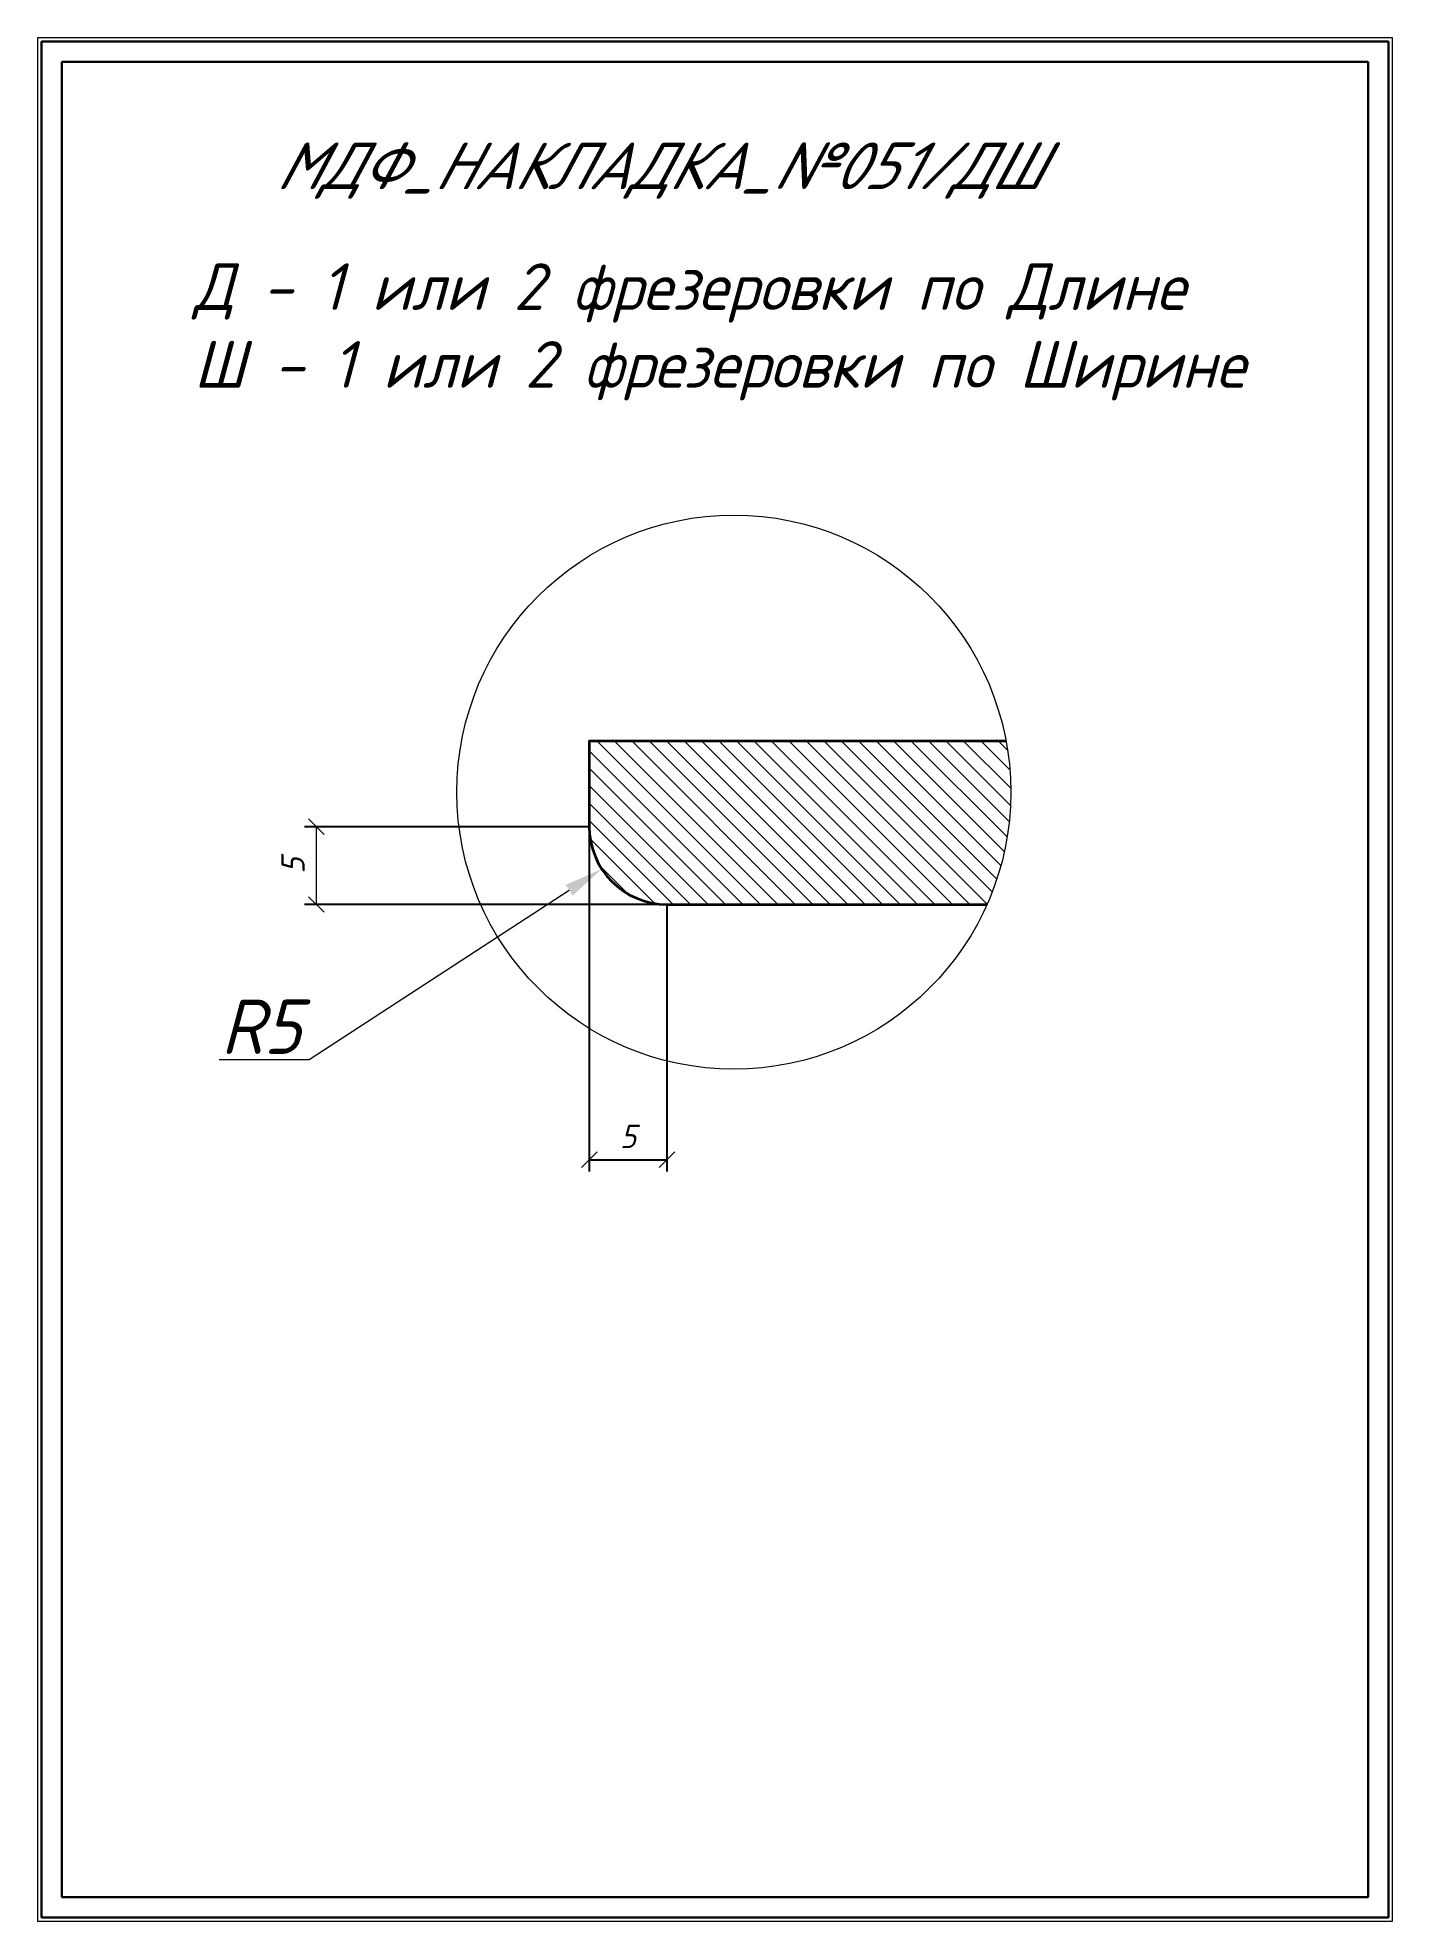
# Model space of a CAD drawing. Header units: millimetres. Extents: x 0 to 87, y 0 to 121.
import ezdxf

# ---------------------------------------------------------------- set-up
doc = ezdxf.new("R2010")
doc.units = ezdxf.units.MM
for name, color, linetype, lineweight in [('МДФ_НАКЛАДКА_№050', 5, 'Continuous', 35), ('служебный слой НАДПИСИ', 7, 'Continuous', 13), ('служебный слой ПОЗИЦИИ', 7, 'Continuous', 13), ('служебный слой РАЗМЕРЫ', 7, 'Continuous', 9), ('служебный слой ШТАМП', 7, 'Continuous', 30), ('служебный слой ШТРИХОВКА', 7, 'Continuous', 5)]:
    doc.layers.add(name, color=color, linetype=linetype, lineweight=lineweight)
doc.styles.add('ЕСКД', font='GOST Common Italic.ttf')
doc.dimstyles.new('ЕСКД', dxfattribs={"dimtxt": 3.5, "dimasz": 2.5, "dimexe": 0.75, "dimexo": 0, "dimgap": 0.75, "dimtad": 1, "dimtxsty": 'ЕСКД', "dimblk": 'OBLIQUE', "dimcen": 2.5, "dimclrd": 256, "dimclre": 256, "dimclrt": 256, "dimadec": 0, "dimazin": 0, "dimtfac": 1, "dimtmove": 0, "dimatfit": 3, "dimfxl": 1, "dimlwd": -1, "dimarcsym": 0})
doc.dimstyles.new('ЕСКД$4', dxfattribs={"dimtxt": 3.5, "dimasz": 2.5, "dimexe": 0.25, "dimexo": 0, "dimgap": 0.35, "dimtad": 1, "dimtoh": 1, "dimdec": 1, "dimzin": 9, "dimtxsty": 'ЕСКД', "dimblk1": 'OBLIQUE', "dimsah": 1, "dimcen": 0, "dimse1": 1, "dimclrd": 256, "dimclre": 256, "dimclrt": 256, "dimadec": 1, "dimazin": 0, "dimtfac": 1, "dimtdec": 1, "dimtofl": 0, "dimtmove": 0, "dimatfit": 3, "dimldrblk": 'DOTSMALL', "dimfxl": 1, "dimlwd": -1, "dimlwe": -1, "dimarcsym": 2})

# ---------------------------------------------------------------- blocks, each defined once
blk = doc.blocks.new('_OBLIQUE')
at = {"color": 0, "linetype": 'ByBlock'}
blk.add_line((-0.5, -0.5), (0.5, 0.5), dxfattribs=at)
blk = doc.blocks.new('*D848')
at = {"layer": 'Defpoints', "color": 0, "transparency": 16777216}
for p in [(35.47, 70.39), (17.92, 65.39), (40.4, 65.39)]:
    blk.add_point(p, dxfattribs=at)
at = {"layer": 'служебный слой РАЗМЕРЫ', "lineweight": -2, "transparency": 16777216}
for p, q in [((35.47, 70.39), (17.17, 70.39)), ((40.4, 65.39), (17.17, 65.39))]:
    blk.add_line(p, q, dxfattribs=at)
at = {"layer": 'служебный слой РАЗМЕРЫ', "transparency": 16777216}
blk.add_line((17.92, 70.39), (17.92, 65.39), dxfattribs=at)
for p, rotation in [((17.92, 70.39), 90), ((17.92, 65.39), 270)]:
    blk.add_blockref('_OBLIQUE', p, dxfattribs=dict(at, rotation=rotation))
at = {"layer": 'служебный слой РАЗМЕРЫ', "transparency": 16777216, "insert": (16.42, 67.89), "char_height": 1.5, "attachment_point": 5, "rotation": 90, "style": 'ЕСКД'}
blk.add_mtext('5', dxfattribs=at)
blk = doc.blocks.new('*D850')
at = {"layer": 'Defpoints', "color": 0, "transparency": 16777216}
for p in [(40.47, 70.39), (36.28, 67.67)]:
    blk.add_point(p, dxfattribs=at)
at = {"layer": 'служебный слой РАЗМЕРЫ', "transparency": 16777216}
for p, q in [((17.46, 55.43), (34.19, 66.3)), ((11.68, 55.43), (17.46, 55.43))]:
    blk.add_line(p, q, dxfattribs=at)
blk.add_solid([(33.96, 66.65), (34.41, 65.96), (36.28, 67.67)], dxfattribs=at)
at = {"layer": 'служебный слой РАЗМЕРЫ', "transparency": 16777216, "insert": (14.36, 57.53), "char_height": 3.5, "attachment_point": 5, "style": 'ЕСКД'}
blk.add_mtext('R5', dxfattribs=at)
blk = doc.blocks.new('_DotSmall')
at = {"color": 0, "linetype": 'ByBlock', "lineweight": -3, "const_width": 0.5}
blk.add_lwpolyline([(-0.0625, 0, 1), (0.0625, 0, 1)], format="xyb", close=True, dxfattribs=at)

msp = doc.modelspace()

# ---------------------------------------------------------------- hatches: boundary and pattern name
at = {"layer": 'служебный слой ШТРИХОВКА'}
h = msp.add_hatch(dxfattribs=at)
h.set_pattern_fill('ANSI31', color=256, scale=0.25, angle=90)
h.set_pattern_definition([(135, (513.8006, 255.87815), (-0.561266, -0.561266), [])])
h.paths.add_polyline_path([(62.589, 72.613, 0.0463351), (62.284, 75.893), (35.475, 75.893), (35.475, 70.393, 0.414182), (40.474, 65.393), (61.059, 65.39, 0.1047552)])

# ---------------------------------------------------------------- linework, layer by layer
at = {"layer": 'МДФ_НАКЛАДКА_№050'}
msp.add_lwpolyline([(62.284, 75.893), (35.475, 75.893), (35.475, 70.393, 0.414182), (40.474, 65.393), (61.059, 65.39)], format="xyb", dxfattribs=at)
at = {"layer": 'служебный слой ПОЗИЦИИ'}
msp.add_circle((44.776, 72.613), 17.812, dxfattribs=at)
at = {"layer": 'служебный слой ШТАМП', "lineweight": 5, "ltscale": 100}
msp.add_lwpolyline([(87.129, 121.128), (0, 121.128), (0, 0), (87.129, 0)], close=True, dxfattribs=at)
at = {"layer": 'служебный слой ШТАМП', "ltscale": 100}
for points in [[(86.879, 120.878), (0.25, 120.878), (0.25, 0.25), (86.879, 0.25)], [(85.564, 119.564), (1.564, 119.564), (1.564, 1.564), (85.564, 1.564)]]:
    msp.add_lwpolyline(points, close=True, dxfattribs=at)

# ---------------------------------------------------------------- texts
at = {"layer": 'служебный слой НАДПИСИ', "style": 'ЕСКД', "oblique": 15}
msp.add_text('МДФ_НАКЛАДКА_№051/ДШ', height=3, dxfattribs=at).set_placement((15.299, 111.388))
at = {"layer": 'служебный слой НАДПИСИ', "insert": (10.037, 106.618), "char_height": 3, "attachment_point": 1, "style": 'ЕСКД'}
msp.add_mtext_dynamic_manual_height_columns('Д - 1 или 2 фрезеровки по Длине\\PШ - 1 или 2 фрезеровки по Ширине', width=72.5896, gutter_width=15, heights=[0], dxfattribs=at)

# ---------------------------------------------------------------- dimensions: what is measured, and where the dimension line sits
at = {"layer": 'служебный слой РАЗМЕРЫ'}
dim = msp.add_radius_dim(center=(40.475, 70.393), mpoint=(36.283, 67.667), dimstyle='ЕСКД$4', override={"dimsah": 1}, dxfattribs=at)
dim.commit()
dim.dimension.update_dxf_attribs({"geometry": '*D850', "text_midpoint": (14.364, 55.429), "dimtype": 164})
dim = msp.add_linear_dim(base=(17.921, 65.393), p1=(35.475, 70.393), p2=(40.401, 65.393), angle=90, dimstyle='ЕСКД', override={"dimtxt": 1.5, "dimasz": 1}, dxfattribs=at)
dim.commit()
dim.dimension.update_dxf_attribs({"geometry": '*D848', "text_midpoint": (16.421, 67.893)})
msp.add_linear_dim(base=(40.474, 48.976), p1=(35.475, 70.393), p2=(40.474, 65.393), dimstyle='ЕСКД', override={"dimtxt": 1.5, "dimasz": 1}, dxfattribs=at).render()

doc.saveas('drawing.dxf')
